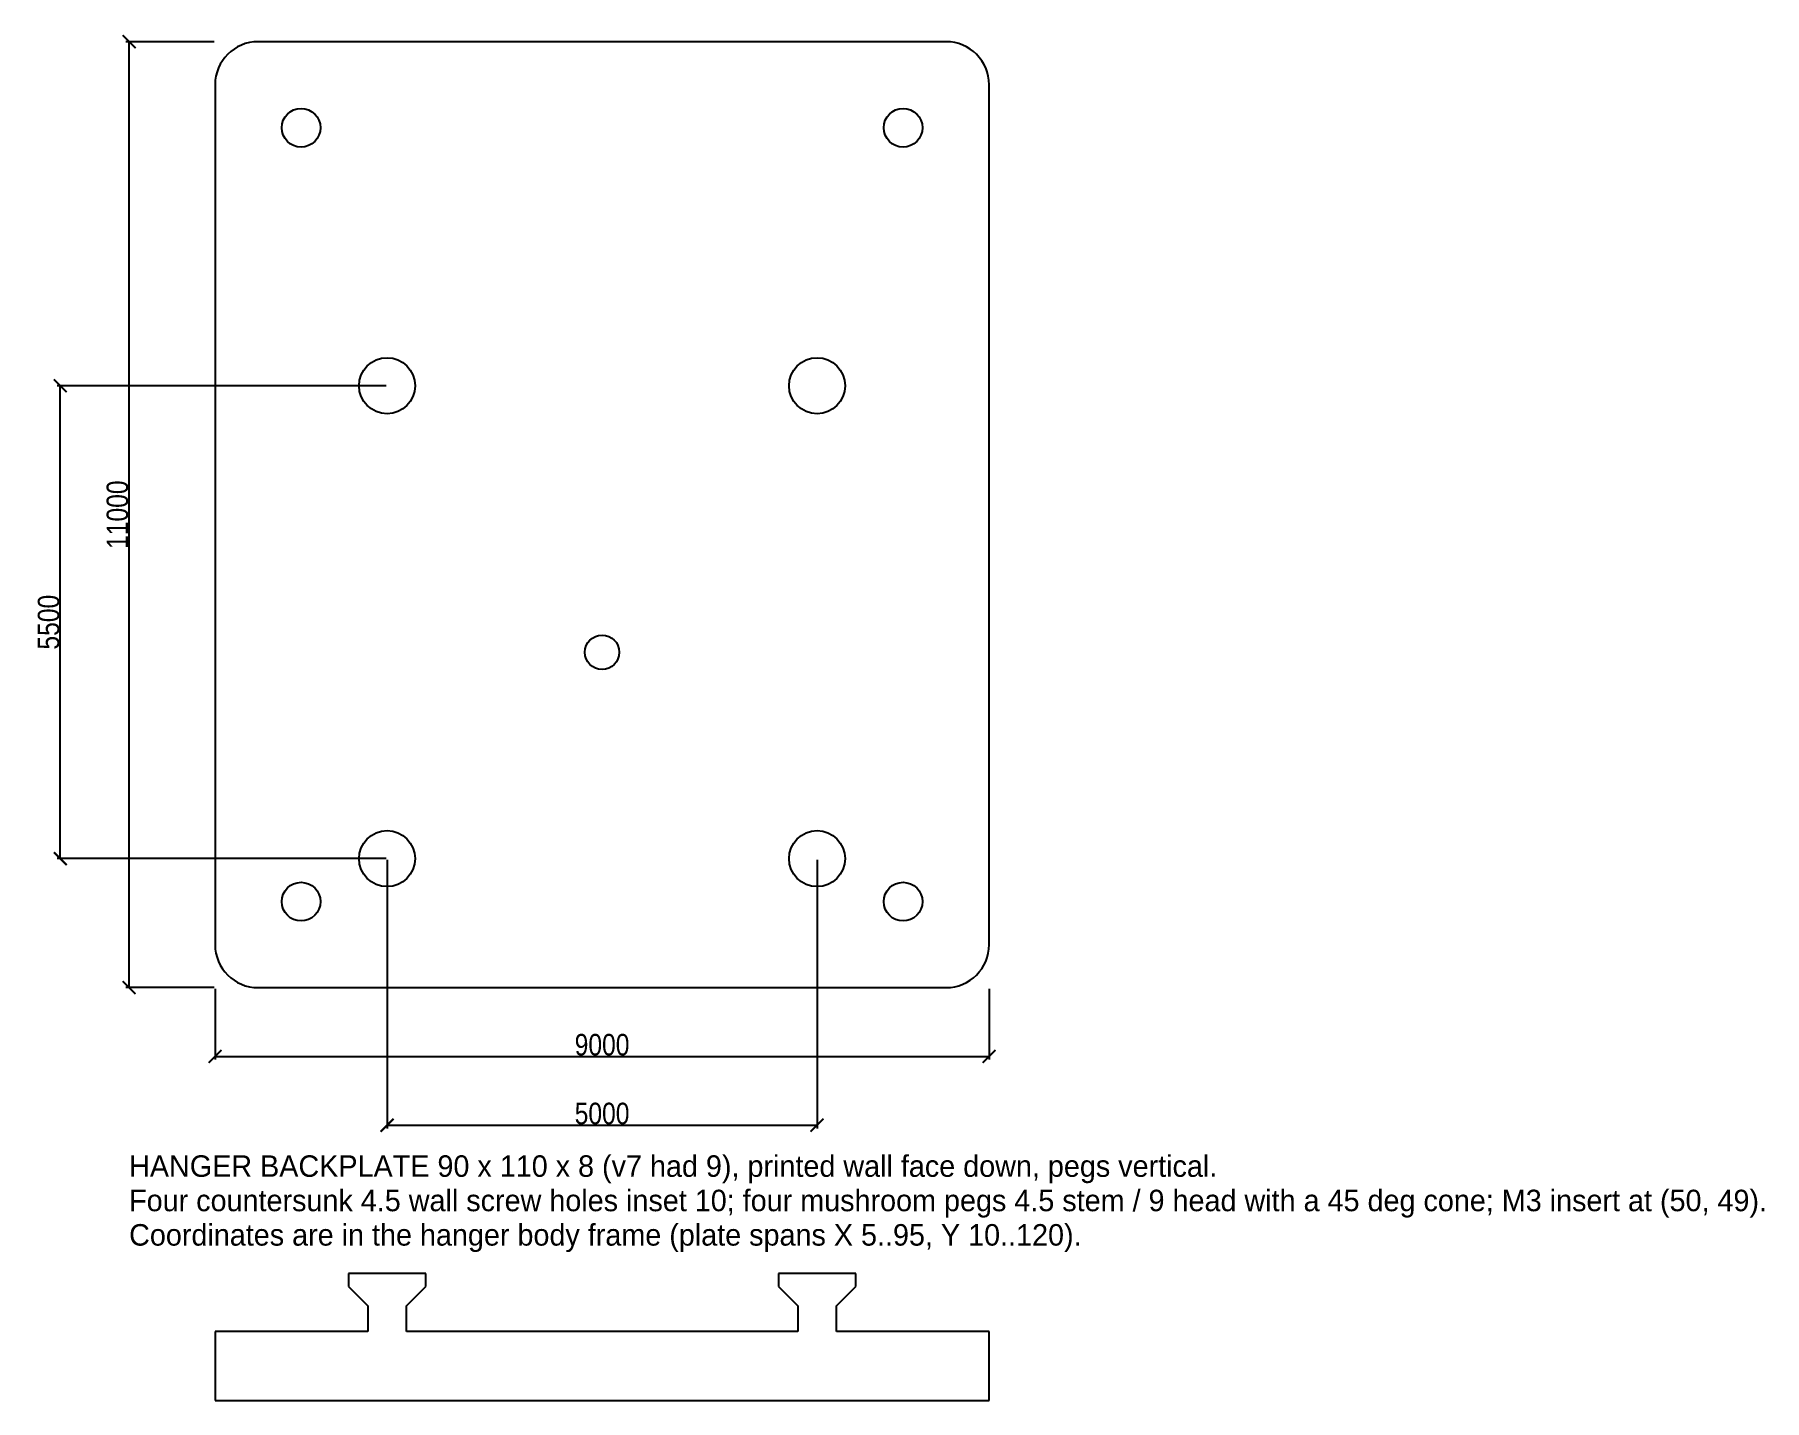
# Model space of a CAD drawing. Header units: millimetres. Extents: x -16 to 185, y -38 to 121.
import ezdxf

# ---------------------------------------------------------------- set-up
doc = ezdxf.new("R2010")
doc.units = ezdxf.units.MM
for name, color, linetype in [('DIM', 3, 'CONTINUOUS'), ('NOTES', 4, 'CONTINUOUS'), ('SEC_PEGS', 2, 'CONTINUOUS'), ('SEC_PLATE', 1, 'CONTINUOUS'), ('SEC_Y25_XZ', 6, 'CONTINUOUS')]:
    doc.layers.add(name, color=color, linetype=linetype)
doc.styles.add('OpenSansCondensed-Light', font='OpenSansCondensed-Light.ttf')
doc.dimstyles.new('EZDXF', dxfattribs={"dimtxt": 0.25, "dimasz": 0.175, "dimexe": 0.375, "dimexo": 0.125, "dimgap": 0.1, "dimtad": 1, "dimlfac": 100, "dimzin": 12, "dimdsep": 46, "dimtxsty": 'OpenSansCondensed-Light', "dimblk": 'ARCHTICK', "dimcen": 2.5, "dimazin": 3, "dimtfac": 0.5, "dimtmove": 2, "dimatfit": 3})

# ---------------------------------------------------------------- blocks, each defined once
blk = doc.blocks.new('_ARCHTICK')
at = {"color": 0, "linetype": 'BYBLOCK', "const_width": 0.15}
blk.add_lwpolyline([(-0.5, -0.5), (0.5, 0.5)], dxfattribs=at)

msp = doc.modelspace()

# ---------------------------------------------------------------- linework, layer by layer
at = {"layer": 'SEC_PEGS'}
for centre in [(25, 80, 4), (75, 80, 4), (25, 25, 4), (75, 25, 4)]:
    msp.add_circle(centre, 3.25553, dxfattribs=at)
at = {"layer": 'SEC_PLATE'}
for p, q in [((90, 120, -4), (10, 120, -4)), ((5, 115, -4), (5, 15, -4)), ((95, 15, -4), (95, 115, -4)), ((10, 10, -4), (90, 10, -4))]:
    msp.add_line(p, q, dxfattribs=at)
for centre, radius in [((15, 110, -4), 2.25), ((85, 110, -4), 2.25), ((50, 49, -4), 2), ((15, 20, -4), 2.25), ((85, 20, -4), 2.25)]:
    msp.add_circle(centre, radius, dxfattribs=at)
for centre, start, end in [((10, 115, -4), 90, 180), ((90, 115, -4), 0, 90), ((10, 15, -4), -180, -90), ((90, 15, -4), 270, 360)]:
    msp.add_arc(centre, 5, start, end, dxfattribs=at)
at = {"layer": 'SEC_Y25_XZ'}
for p, q in [((29.5, -23.25, -25), (20.5, -23.25, -25)), ((20.5, -23.25, -25), (20.5, -24.76, -25)), ((29.5, -24.76, -25), (29.5, -23.25, -25)), ((79.5, -23.25, -25), (70.5, -23.25, -25)), ((70.5, -23.25, -25), (70.5, -24.76, -25)), ((79.5, -24.76, -25), (79.5, -23.25, -25)), ((20.5, -24.76, -25), (20.50996, -24.76, -25)), ((20.50996, -24.76, -25), (22.75, -27.01, -25)), ((27.25, -27.01, -25), (29.49004, -24.76, -25)), ((29.49004, -24.76, -25), (29.5, -24.76, -25)), ((70.5, -24.76, -25), (70.50996, -24.76, -25)), ((70.50996, -24.76, -25), (72.75, -27.01, -25)), ((77.25, -27.01, -25), (79.49004, -24.76, -25)), ((79.49004, -24.76, -25), (79.5, -24.76, -25)), ((22.75, -27.01, -25), (22.75, -30, -25)), ((27.25, -30, -25), (27.25, -27.01, -25)), ((72.75, -27.01, -25), (72.75, -30, -25)), ((77.25, -30, -25), (77.25, -27.01, -25)), ((22.75, -30, -25), (5, -30, -25)), ((5, -30, -25), (5, -38, -25)), ((72.75, -30, -25), (27.25, -30, -25)), ((95, -30, -25), (77.25, -30, -25)), ((95, -38, -25), (95, -30, -25)), ((5, -38, -25), (95, -38, -25))]:
    msp.add_line(p, q, dxfattribs=at)

# ---------------------------------------------------------------- texts
at = {"layer": 'NOTES'}
for s, p in [('HANGER BACKPLATE 90 x 110 x 8 (v7 had 9), printed wall face down, pegs vertical.', (-5, -12)), ('Four countersunk 4.5 wall screw holes inset 10; four mushroom pegs 4.5 stem / 9 head with a 45 deg cone; M3 insert at (50, 49).', (-5, -16)), ('Coordinates are in the hanger body frame (plate spans X 5..95, Y 10..120).', (-5, -20))]:
    msp.add_text(s, height=2.5, dxfattribs=at).set_placement(p)

# ---------------------------------------------------------------- dimensions: what is measured, and where the dimension line sits
at = {"layer": 'DIM'}
for base, p1, p2 in [((-5, 10), (5, 10), (5, 120)), ((-13, 25), (25, 25), (25, 80))]:
    msp.add_linear_dim(base=base, p1=p1, p2=p2, angle=90, dimstyle='EZDXF', override={"dimtxt": 2.5, "dimasz": 1.5}, dxfattribs=at).render()
for base, p1, p2 in [((25, -6), (25, 25), (75, 25)), ((5, 2), (5, 10), (95, 10))]:
    msp.add_linear_dim(base=base, p1=p1, p2=p2, dimstyle='EZDXF', override={"dimtxt": 2.5, "dimasz": 1.5}, dxfattribs=at).render()

doc.saveas('drawing.dxf')
